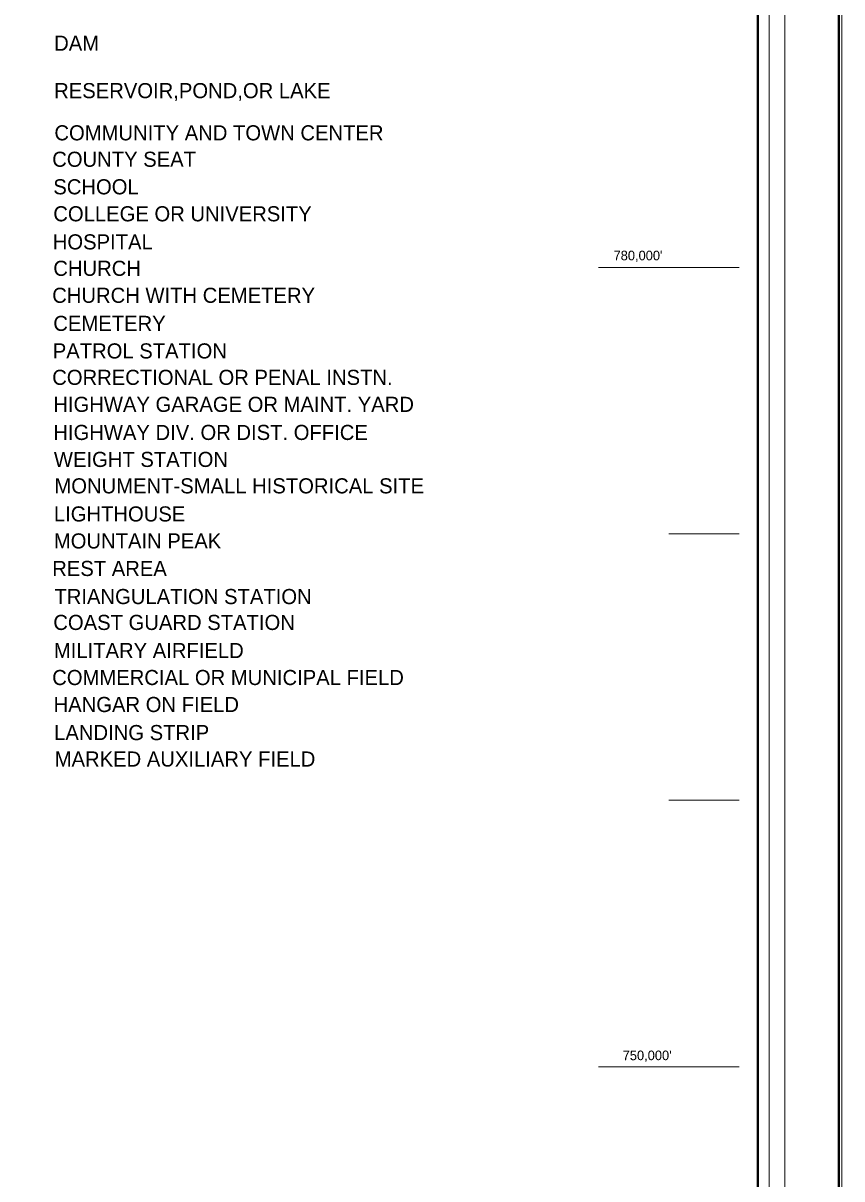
# Model space of a CAD drawing. Extents: x 267790 to 364750, y 214096 to 328785.
# Drawn here: x 355388 to 364750, y 227317 to 240539 of the extents above; entities that cross this region are included whole.
import ezdxf
from ezdxf.enums import TextEntityAlignment as Align

# ---------------------------------------------------------------- set-up
doc = ezdxf.new("R2010")
doc.units = 0
doc.header["$LTSCALE"] = 60
for name, color, linetype, lineweight in [('1', 7, 'Continuous', 25), ('20', 7, 'Continuous', 13), ('61', 7, 'Continuous', 13)]:
    doc.layers.add(name, color=color, linetype=linetype, lineweight=lineweight)

msp = doc.modelspace()

# ---------------------------------------------------------------- linework, layer by layer
at = {"layer": '1', "lineweight": 13}
msp.add_lwpolyline([(364749.75, 214096.01), (268119.11, 214096.01), (268119.11, 270493.06), (364749.75, 270493.06)], close=True, dxfattribs=at)
at = {"layer": '20', "lineweight": 40}
for points in [[(268154.11, 270458.05), (364714.75, 270458.05), (364714.75, 214131.01), (268154.11, 214131.01)], [(271341.96, 269349.09), (363789.25, 269349.09), (363789.25, 215222.73), (271341.96, 215222.73)]]:
    msp.add_lwpolyline(points, close=True, dxfattribs=at)
at = {"layer": '20'}
msp.add_lwpolyline([(271032.77, 269674.56), (271032.77, 214913.45), (271211.33, 215092.12), (271211.33, 269479.73), (363919.85, 269479.73), (363919.85, 215092.12), (271211.33, 215092.12), (271032.77, 214913.45), (364098.43, 214913.45), (364098.43, 269674.56)], close=True, dxfattribs=at)
at = {"layer": '61'}
for p, q in [((361967.02, 237744), (363576.02, 237744)), ((362771.52, 234696), (363576.02, 234696)), ((362771.52, 231648), (363576.02, 231648)), ((361967.02, 228600), (363576.02, 228600))]:
    msp.add_line(p, q, dxfattribs=at)

# ---------------------------------------------------------------- texts
at = {"layer": '20'}
for s, p in [('DAM', (355742.53, 240222.77)), ('RESERVOIR,POND,OR LAKE', (355742.53, 239679.99)), ('COMMUNITY AND TOWN CENTER', (355745.48, 239197.25)), ('COUNTY SEAT', (355720.28, 238894.85)), ('SCHOOL', (355732.88, 238579.84)), ('COLLEGE OR UNIVERSITY', (355732.88, 238271.13)), ('HOSPITAL', (355726.58, 237949.83)), ('CHURCH', (355732.88, 237647.42)), ('CHURCH WITH CEMETERY', (355720.28, 237338.71)), ('CEMETERY', (355732.88, 237017.4)), ('PATROL STATION', (355726.58, 236702.4)), ('CORRECTIONAL OR PENAL INSTN.', (355720.28, 236399.99)), ('HIGHWAY GARAGE OR MAINT. YARD', (355732.88, 236091.28)), ('HIGHWAY DIV. OR DIST. OFFICE', (355732.88, 235769.98)), ('WEIGHT STATION', (355739.18, 235461.27)), ('MONUMENT-SMALL HISTORICAL SITE', (355745.48, 235158.86)), ('LIGHTHOUSE', (355739.18, 234837.56)), ('MOUNTAIN PEAK', (355739.18, 234528.85)), ('REST AREA', (355720.28, 234213.84)), ('TRIANGULATION STATION', (355745.48, 233892.54)), ('COAST GUARD STATION', (355732.88, 233596.43)), ('MILITARY AIRFIELD', (355739.18, 233275.12)), ('COMMERCIAL OR MUNICIPAL FIELD', (355720.28, 232966.42)), ('HANGAR ON FIELD', (355736.03, 232657.71)), ('LANDING STRIP', (355742.33, 232336.4)), ('MARKED AUXILIARY FIELD', (355748.63, 232033.99))]:
    msp.add_text(s, height=172.9, dxfattribs=at).set_placement(p)
at = {"layer": '61'}
for s, p in [("780,000'", (362418.75, 237825.34)), ("750,000'", (362523.03, 228675.22))]:
    msp.add_text(s, height=110, dxfattribs=at).set_placement(p, align=Align.CENTER)

doc.saveas('drawing.dxf')
